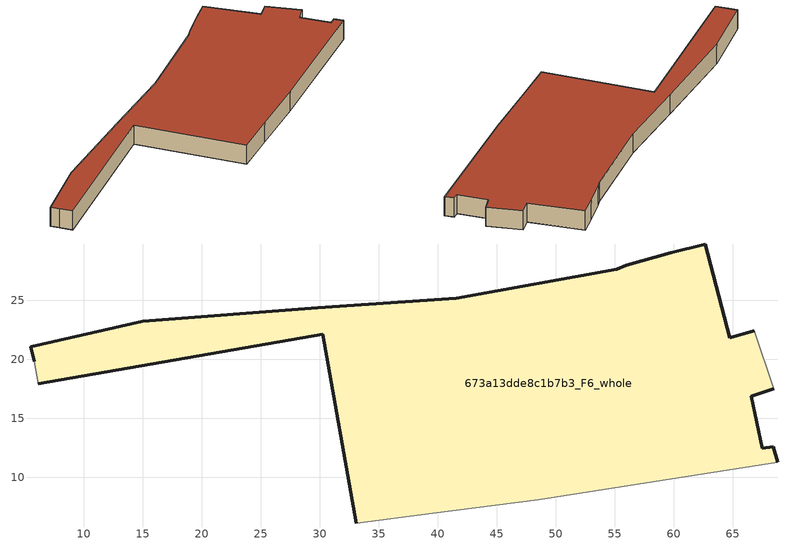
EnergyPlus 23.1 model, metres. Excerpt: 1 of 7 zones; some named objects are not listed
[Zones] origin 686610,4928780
673a13dde8c1b7b3_F6_whole
 floor to 673a13dde8c1b7b3_F5_whole (EU_floor_Construction): 68.8,11.26 68.44,12.57 67.48,12.45 66.55,16.85 68.49,17.5 66.83,22.43 64.76,21.84 62.67,29.77 59.74,29.04 55.96,27.98 55.15,27.62 41.58,25.17 29.84,24.35 15.02,23.23 5.53,21.06 5.81,19.82 6.15,17.94 30.24,22.12 33.11,6.13 39.56,6.94 48.54,8.08 z18
 wall outside (EU_wall_Construction): 5.81,19.82 5.53,21.06 15.02,23.23 29.84,24.35 41.58,25.17 55.15,27.62 55.96,27.98 59.74,29.04 62.67,29.77 64.76,21.84 66.83,22.43 / 68.49,17.5 66.55,16.85 67.48,12.45 68.44,12.57 68.8,11.26 / 33.11,6.13 30.24,22.12 6.15,17.94 z18:21
 wall adiabatic (EU_wall_Construction): 66.83,22.43 68.49,17.5 / 68.8,11.26 48.54,8.08 39.56,6.94 33.11,6.13 / 6.15,17.94 5.81,19.82 z18:21
 roof outside (EU_roof_Construction): 62.67,29.77 64.76,21.84 66.83,22.43 68.49,17.5 66.55,16.85 67.48,12.45 68.44,12.57 68.8,11.26 48.54,8.08 39.56,6.94 33.11,6.13 30.24,22.12 6.15,17.94 5.81,19.82 5.53,21.06 15.02,23.23 29.84,24.35 41.58,25.17 55.15,27.62 55.96,27.98 59.74,29.04 z21
[Building]
EU S2 Campaign: North Axis=0; Terrain=City; Solar Distribution=FullExterior
[Site:Location]
Bologna: Latitude=44.5; Longitude=11.25; Time Zone=1; Elevation=37
[SizingPeriod:WeatherFileDays]
AnnualSizingPeriod: Begin Month=1; Begin Day of Month=1; End Month=12; End Day of Month=31; Day of Week for Start Day=Monday; Use Weather File Daylight Saving Period=No; Use Weather File Rain and Snow Indicators=No
[MATERIAL]
EU_InternalMass_Material: Roughness=MediumRough; Thickness=0.1; Conductivity=1; Density=1800; Specific Heat=900; Thermal Absorptance=0.9; Solar Absorptance=0.7; Visible Absorptance=0.7
[MATERIAL:NOMASS] Roughness=MediumRough; Thermal Absorptance=0.9; Solar Absorptance=0.7; Visible Absorptance=0.7
Name | Thermal Resistance
EU_wall_NoMass | 0.905828
EU_roof_NoMass | 0.37593
EU_floor_NoMass | 0.67114
[CONSTRUCTION]
EU_wall_Construction: EU_wall_NoMass
EU_roof_Construction: EU_roof_NoMass
EU_floor_Construction: EU_floor_NoMass
EU_InternalMass_Construction: EU_InternalMass_Material
[ZONE]
673a13dde8c1b7b3_F6_whole: Type=1; Multiplier=1; Ceiling Height=autocalculate; Volume=2150.4; Floor Area=autocalculate; Part of Total Floor Area=Yes
[INTERNALMASS]
673a13dde8c1b7b3_F6_whole_EU_InternalMass: Construction=EU_InternalMass_Construction; Zone or ZoneList=673a13dde8c1b7b3_F6_whole; Surface Area=613.682
[OTHEREQUIPMENT]
EU_Step8_InternalGain_673a13dde8c1b7b3_F6_whole_f000: Fuel Type=Electricity; Zone or ZoneList or Space or SpaceList=673a13dde8c1b7b3_F6_whole; Schedule=EU_Step8_GainSchedule_673a13dde8c1b7b3_F6_whole_f000; Design Level Calculation Method=Watts/Area; Power per Zone Floor Area=1; Fraction Latent=0; Fraction Radiant=0; Fraction Lost=0; Carbon Dioxide Generation Rate=0; EndUse Subcategory=EU_Step8_InternalGains
[ZONEVENTILATION:DESIGNFLOWRATE]
EU_ConstantAir_673a13dde8c1b7b3_F6_whole: Zone or ZoneList or Space or SpaceList=673a13dde8c1b7b3_F6_whole; Schedule=EU_AlwaysOn; Design Flow Rate Calculation Method=AirChanges/Hour; Air Changes per Hour=0.73129; Ventilation Type=Natural; Fan Pressure Rise=0; Fan Total Efficiency=1; Constant Term Coefficient=1; Temperature Term Coefficient=0; Velocity Term Coefficient=0; Velocity Squared Term Coefficient=0; Minimum Indoor Temperature=-100; Maximum Indoor Temperature=100; Delta Temperature=-100; Minimum Outdoor Temperature=-100; Maximum Outdoor Temperature=100; Maximum Wind Speed=40
[HVACTEMPLATE:ZONE:IDEALLOADSAIRSYSTEM]
673a13dde8c1b7b3_F6_whole: Template Thermostat=EU_HeatOnly_673a13dde8c1b7b3_F6_whole; System Availability Schedule=EU_AlwaysOn; Maximum Heating Supply Air Temperature=50; Minimum Cooling Supply Air Temperature=13; Maximum Heating Supply Air Humidity Ratio=0.0156; Minimum Cooling Supply Air Humidity Ratio=0.0077; Heating Limit=NoLimit; Cooling Limit=NoLimit; Heating Availability Schedule=EU_AlwaysOn; Cooling Availability Schedule=EU_CoolingOff; Dehumidification Control Type=ConstantSensibleHeatRatio; Cooling Sensible Heat Ratio=0.7; Dehumidification Setpoint=60; Humidification Control Type=None; Humidification Setpoint=30; Outdoor Air Method=None; Outdoor Air Flow Rate per Person=0.00944; Outdoor Air Flow Rate per Zone Floor Area=0; Outdoor Air Flow Rate per Zone=0; Demand Controlled Ventilation Type=None; Outdoor Air Economizer Type=NoEconomizer; Heat Recovery Type=None; Sensible Heat Recovery Effectiveness=0.7; Latent Heat Recovery Effectiveness=0.65
[SIZING:ZONE]
673a13dde8c1b7b3_F6_whole: Zone Cooling Design Supply Air Temperature Input Method=SupplyAirTemperature; Zone Cooling Design Supply Air Temperature=13; Zone Heating Design Supply Air Temperature Input Method=SupplyAirTemperature; Zone Heating Design Supply Air Temperature=50; Zone Cooling Design Supply Air Humidity Ratio=0.008; Zone Heating Design Supply Air Humidity Ratio=0.008; Cooling Design Air Flow Method=DesignDay; Cooling Design Air Flow Rate=0; Cooling Minimum Air Flow per Zone Floor Area=0.000762; Cooling Minimum Air Flow=0; Cooling Minimum Air Flow Fraction=0.2; Heating Design Air Flow Method=DesignDay; Heating Design Air Flow Rate=0; Heating Maximum Air Flow per Zone Floor Area=0.002032; Heating Maximum Air Flow=0.141576; Heating Maximum Air Flow Fraction=0.3; Account for Dedicated Outdoor Air System=No; Dedicated Outdoor Air System Control Strategy=NeutralSupplyAir; Dedicated Outdoor Air Low Setpoint Temperature for Design=autosize; Dedicated Outdoor Air High Setpoint Temperature for Design=autosize; Zone Load Sizing Method=Sensible Load Only No Latent Load; Zone Latent Cooling Design Supply Air Humidity Ratio Input Method=HumidityRatioDifference; Zone Cooling Design Supply Air Humidity Ratio Difference=0.005; Zone Latent Heating Design Supply Air Humidity Ratio Input Method=HumidityRatioDifference; Zone Humidification Design Supply Air Humidity Ratio Difference=0.005
[SCHEDULE:CONSTANT]
Name | Hourly Value
EU_AlwaysOn | 1
EU_CoolingOff | 0
[SCHEDULE:FILE]
EU_Step8_GainSchedule_673a13dde8c1b7b3_F6_whole_f000: File=../../schedules/673a13dde8c1b7b3/673a13dde8c1b7b3_F6_whole_f000_gain.csv; Column Number=1; Rows to Skip at Top=0; Number of Hours of Data=8760; Column Separator=Comma; Interpolate to Timestep=No; Minutes per Item=60; Adjust Schedule for Daylight Savings=Yes
